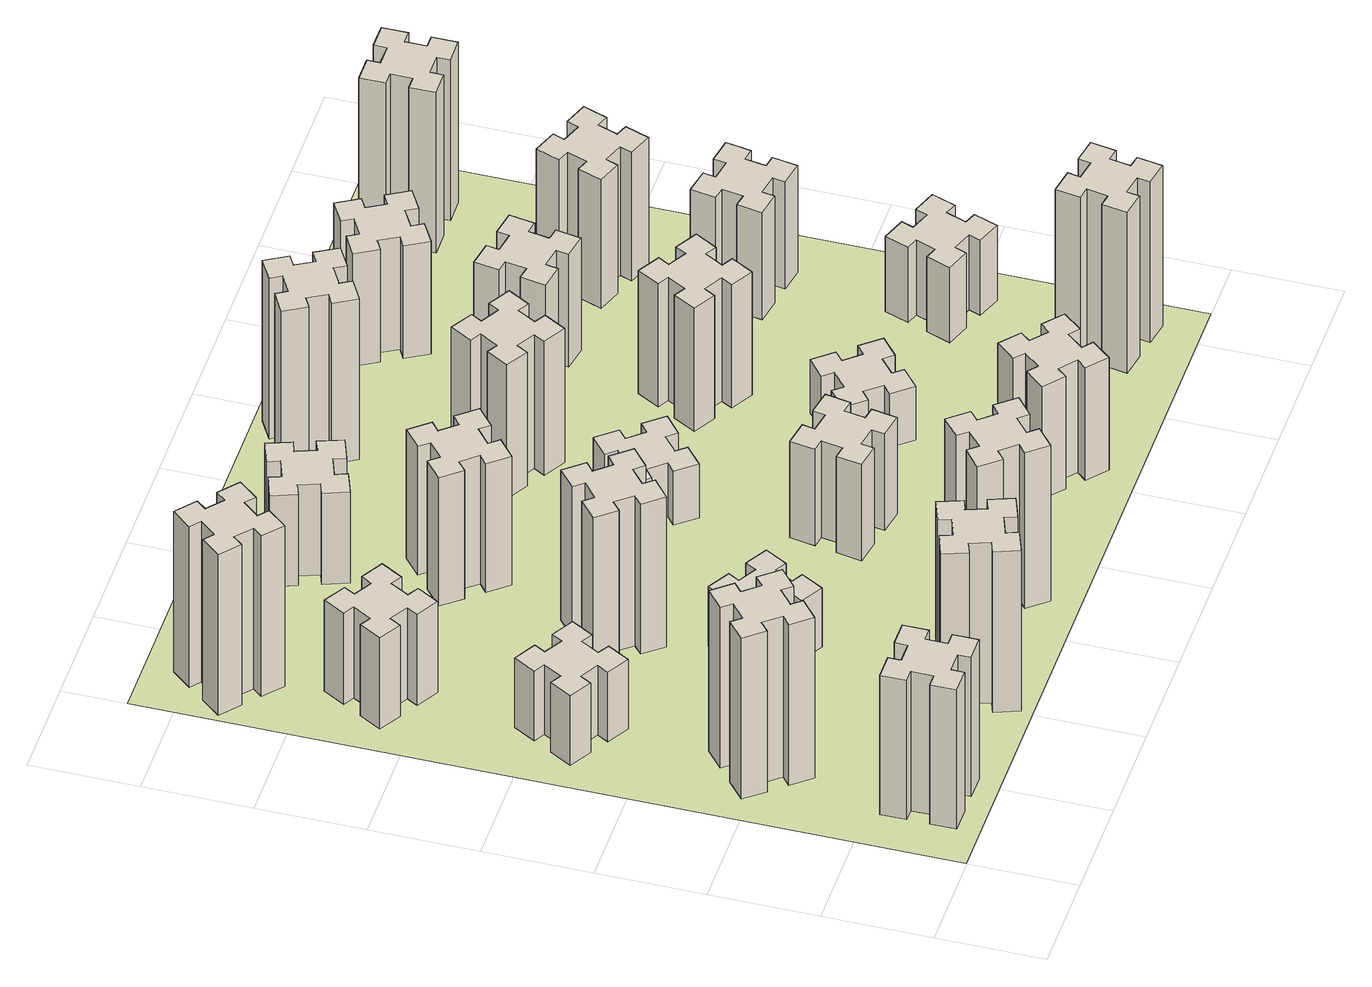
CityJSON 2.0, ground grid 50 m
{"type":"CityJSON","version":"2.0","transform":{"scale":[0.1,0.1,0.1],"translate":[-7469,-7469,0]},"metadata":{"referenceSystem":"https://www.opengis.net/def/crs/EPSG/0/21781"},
"CityObjects":{
"building1":{"type":"Building","attributes":{"class":"1000","function":"1000","usage":"1000","yearOfConstruction":2016,"roofType":"1000","measuredHeight":78,"storeysAboveGround":30,"storeysBelowGround":0},"geometry":[{"type":"Solid","lod":"1","boundaries":[[[[0,1,2,3,4,5,6,7,8,9,10,11,12,13,14,15,16,17,18,19]],[[17,16,20,21]],[[16,15,22,20]],[[15,14,23,22]],[[14,13,24,23]],[[13,12,25,24]],[[12,11,26,25]],[[11,10,27,26]],[[10,9,28,27]],[[9,8,29,28]],[[8,7,30,29]],[[7,6,31,30]],[[6,5,32,31]],[[5,4,33,32]],[[4,3,34,33]],[[3,2,35,34]],[[2,1,36,35]],[[1,0,37,36]],[[0,19,38,37]],[[19,18,39,38]],[[18,17,21,39]],[[24,25,26,27,28,29,30,31,32,33,34,35,36,37,38,39,21,20,22,23]]]]}]},
"building2":{"type":"Building","attributes":{"class":"1000","function":"1000","usage":"1000","yearOfConstruction":2016,"roofType":"1000","measuredHeight":90,"storeysAboveGround":30,"storeysBelowGround":0},"geometry":[{"type":"Solid","lod":"1","boundaries":[[[[40,41,42,43,44,45,46,47,48,49,50,51,52,53,54,55,56,57,58,59]],[[57,56,60,61]],[[56,55,62,60]],[[55,54,63,62]],[[54,53,64,63]],[[53,52,65,64]],[[52,51,66,65]],[[51,50,67,66]],[[50,49,68,67]],[[49,48,69,68]],[[48,47,70,69]],[[47,46,71,70]],[[46,45,72,71]],[[45,44,73,72]],[[44,43,74,73]],[[43,42,75,74]],[[42,41,76,75]],[[41,40,77,76]],[[40,59,78,77]],[[59,58,79,78]],[[58,57,61,79]],[[64,65,66,67,68,69,70,71,72,73,74,75,76,77,78,79,61,60,62,63]]]]}]},
"building3":{"type":"Building","attributes":{"class":"1000","function":"1000","usage":"1000","yearOfConstruction":2016,"roofType":"1000","measuredHeight":39,"storeysAboveGround":30,"storeysBelowGround":0},"geometry":[{"type":"Solid","lod":"1","boundaries":[[[[80,81,82,83,84,85,86,87,88,89,90,91,92,93,94,95,96,97,98,99]],[[97,96,100,101]],[[96,95,102,100]],[[95,94,103,102]],[[94,93,104,103]],[[93,92,105,104]],[[92,91,106,105]],[[91,90,107,106]],[[90,89,108,107]],[[89,88,109,108]],[[88,87,110,109]],[[87,86,111,110]],[[86,85,112,111]],[[85,84,113,112]],[[84,83,114,113]],[[83,82,115,114]],[[82,81,116,115]],[[81,80,117,116]],[[80,99,118,117]],[[99,98,119,118]],[[98,97,101,119]],[[104,105,106,107,108,109,110,111,112,113,114,115,116,117,118,119,101,100,102,103]]]]}]},
"building4":{"type":"Building","attributes":{"class":"1000","function":"1000","usage":"1000","yearOfConstruction":2016,"roofType":"1000","measuredHeight":51,"storeysAboveGround":30,"storeysBelowGround":0},"geometry":[{"type":"Solid","lod":"1","boundaries":[[[[120,121,122,123,124,125,126,127,128,129,130,131,132,133,134,135,136,137,138,139]],[[137,136,140,141]],[[136,135,142,140]],[[135,134,143,142]],[[134,133,144,143]],[[133,132,145,144]],[[132,131,146,145]],[[131,130,147,146]],[[130,129,148,147]],[[129,128,149,148]],[[128,127,150,149]],[[127,126,151,150]],[[126,125,152,151]],[[125,124,153,152]],[[124,123,154,153]],[[123,122,155,154]],[[122,121,156,155]],[[121,120,157,156]],[[120,139,158,157]],[[139,138,159,158]],[[138,137,141,159]],[[144,145,146,147,148,149,150,151,152,153,154,155,156,157,158,159,141,140,142,143]]]]}]},
"building5":{"type":"Building","attributes":{"class":"1000","function":"1000","usage":"1000","yearOfConstruction":2016,"roofType":"1000","measuredHeight":90,"storeysAboveGround":30,"storeysBelowGround":0},"geometry":[{"type":"Solid","lod":"1","boundaries":[[[[160,161,162,163,164,165,166,167,168,169,170,171,172,173,174,175,176,177,178,179]],[[177,176,180,181]],[[176,175,182,180]],[[175,174,183,182]],[[174,173,184,183]],[[173,172,185,184]],[[172,171,186,185]],[[171,170,187,186]],[[170,169,188,187]],[[169,168,189,188]],[[168,167,190,189]],[[167,166,191,190]],[[166,165,192,191]],[[165,164,193,192]],[[164,163,194,193]],[[163,162,195,194]],[[162,161,196,195]],[[161,160,197,196]],[[160,179,198,197]],[[179,178,199,198]],[[178,177,181,199]],[[184,185,186,187,188,189,190,191,192,193,194,195,196,197,198,199,181,180,182,183]]]]}]},
"building6":{"type":"Building","attributes":{"class":"1000","function":"1000","usage":"1000","yearOfConstruction":2016,"roofType":"1000","measuredHeight":90,"storeysAboveGround":30,"storeysBelowGround":0},"geometry":[{"type":"Solid","lod":"1","boundaries":[[[[200,201,202,203,204,205,206,207,208,209,210,211,212,213,214,215,216,217,218,219]],[[217,216,220,221]],[[216,215,222,220]],[[215,214,223,222]],[[214,213,224,223]],[[213,212,225,224]],[[212,211,226,225]],[[211,210,227,226]],[[210,209,228,227]],[[209,208,229,228]],[[208,207,230,229]],[[207,206,231,230]],[[206,205,232,231]],[[205,204,233,232]],[[204,203,234,233]],[[203,202,235,234]],[[202,201,236,235]],[[201,200,237,236]],[[200,219,238,237]],[[219,218,239,238]],[[218,217,221,239]],[[224,225,226,227,228,229,230,231,232,233,234,235,236,237,238,239,221,220,222,223]]]]}]},
"building7":{"type":"Building","attributes":{"class":"1000","function":"1000","usage":"1000","yearOfConstruction":2016,"roofType":"1000","measuredHeight":33,"storeysAboveGround":30,"storeysBelowGround":0},"geometry":[{"type":"Solid","lod":"1","boundaries":[[[[240,241,242,243,244,245,246,247,248,249,250,251,252,253,254,255,256,257,258,259]],[[257,256,260,261]],[[256,255,262,260]],[[255,254,263,262]],[[254,253,264,263]],[[253,252,265,264]],[[252,251,266,265]],[[251,250,267,266]],[[250,249,268,267]],[[249,248,269,268]],[[248,247,270,269]],[[247,246,271,270]],[[246,245,272,271]],[[245,244,273,272]],[[244,243,274,273]],[[243,242,275,274]],[[242,241,276,275]],[[241,240,277,276]],[[240,259,278,277]],[[259,258,279,278]],[[258,257,261,279]],[[264,265,266,267,268,269,270,271,272,273,274,275,276,277,278,279,261,260,262,263]]]]}]},
"building8":{"type":"Building","attributes":{"class":"1000","function":"1000","usage":"1000","yearOfConstruction":2016,"roofType":"1000","measuredHeight":84,"storeysAboveGround":30,"storeysBelowGround":0},"geometry":[{"type":"Solid","lod":"1","boundaries":[[[[280,281,282,283,284,285,286,287,288,289,290,291,292,293,294,295,296,297,298,299]],[[297,296,300,301]],[[296,295,302,300]],[[295,294,303,302]],[[294,293,304,303]],[[293,292,305,304]],[[292,291,306,305]],[[291,290,307,306]],[[290,289,308,307]],[[289,288,309,308]],[[288,287,310,309]],[[287,286,311,310]],[[286,285,312,311]],[[285,284,313,312]],[[284,283,314,313]],[[283,282,315,314]],[[282,281,316,315]],[[281,280,317,316]],[[280,299,318,317]],[[299,298,319,318]],[[298,297,301,319]],[[304,305,306,307,308,309,310,311,312,313,314,315,316,317,318,319,301,300,302,303]]]]}]},
"building9":{"type":"Building","attributes":{"class":"1000","function":"1000","usage":"1000","yearOfConstruction":2016,"roofType":"1000","measuredHeight":87,"storeysAboveGround":30,"storeysBelowGround":0},"geometry":[{"type":"Solid","lod":"1","boundaries":[[[[320,321,322,323,324,325,326,327,328,329,330,331,332,333,334,335,336,337,338,339]],[[337,336,340,341]],[[336,335,342,340]],[[335,334,343,342]],[[334,333,344,343]],[[333,332,345,344]],[[332,331,346,345]],[[331,330,347,346]],[[330,329,348,347]],[[329,328,349,348]],[[328,327,350,349]],[[327,326,351,350]],[[326,325,352,351]],[[325,324,353,352]],[[324,323,354,353]],[[323,322,355,354]],[[322,321,356,355]],[[321,320,357,356]],[[320,339,358,357]],[[339,338,359,358]],[[338,337,341,359]],[[344,345,346,347,348,349,350,351,352,353,354,355,356,357,358,359,341,340,342,343]]]]}]},
"building10":{"type":"Building","attributes":{"class":"1000","function":"1000","usage":"1000","yearOfConstruction":2016,"roofType":"1000","measuredHeight":72,"storeysAboveGround":30,"storeysBelowGround":0},"geometry":[{"type":"Solid","lod":"1","boundaries":[[[[360,361,362,363,364,365,366,367,368,369,370,371,372,373,374,375,376,377,378,379]],[[377,376,380,381]],[[376,375,382,380]],[[375,374,383,382]],[[374,373,384,383]],[[373,372,385,384]],[[372,371,386,385]],[[371,370,387,386]],[[370,369,388,387]],[[369,368,389,388]],[[368,367,390,389]],[[367,366,391,390]],[[366,365,392,391]],[[365,364,393,392]],[[364,363,394,393]],[[363,362,395,394]],[[362,361,396,395]],[[361,360,397,396]],[[360,379,398,397]],[[379,378,399,398]],[[378,377,381,399]],[[384,385,386,387,388,389,390,391,392,393,394,395,396,397,398,399,381,380,382,383]]]]}]},
"building11":{"type":"Building","attributes":{"class":"1000","function":"1000","usage":"1000","yearOfConstruction":2016,"roofType":"1000","measuredHeight":51,"storeysAboveGround":30,"storeysBelowGround":0},"geometry":[{"type":"Solid","lod":"1","boundaries":[[[[400,401,402,403,404,405,406,407,408,409,410,411,412,413,414,415,416,417,418,419]],[[417,416,420,421]],[[416,415,422,420]],[[415,414,423,422]],[[414,413,424,423]],[[413,412,425,424]],[[412,411,426,425]],[[411,410,427,426]],[[410,409,428,427]],[[409,408,429,428]],[[408,407,430,429]],[[407,406,431,430]],[[406,405,432,431]],[[405,404,433,432]],[[404,403,434,433]],[[403,402,435,434]],[[402,401,436,435]],[[401,400,437,436]],[[400,419,438,437]],[[419,418,439,438]],[[418,417,421,439]],[[424,425,426,427,428,429,430,431,432,433,434,435,436,437,438,439,421,420,422,423]]]]}]},
"building12":{"type":"Building","attributes":{"class":"1000","function":"1000","usage":"1000","yearOfConstruction":2016,"roofType":"1000","measuredHeight":54,"storeysAboveGround":30,"storeysBelowGround":0},"geometry":[{"type":"Solid","lod":"1","boundaries":[[[[440,441,442,443,444,445,446,447,448,449,450,451,452,453,454,455,456,457,458,459]],[[457,456,460,461]],[[456,455,462,460]],[[455,454,463,462]],[[454,453,464,463]],[[453,452,465,464]],[[452,451,466,465]],[[451,450,467,466]],[[450,449,468,467]],[[449,448,469,468]],[[448,447,470,469]],[[447,446,471,470]],[[446,445,472,471]],[[445,444,473,472]],[[444,443,474,473]],[[443,442,475,474]],[[442,441,476,475]],[[441,440,477,476]],[[440,459,478,477]],[[459,458,479,478]],[[458,457,461,479]],[[464,465,466,467,468,469,470,471,472,473,474,475,476,477,478,479,461,460,462,463]]]]}]},
"building13":{"type":"Building","attributes":{"class":"1000","function":"1000","usage":"1000","yearOfConstruction":2016,"roofType":"1000","measuredHeight":30,"storeysAboveGround":30,"storeysBelowGround":0},"geometry":[{"type":"Solid","lod":"1","boundaries":[[[[480,481,482,483,484,485,486,487,488,489,490,491,492,493,494,495,496,497,498,499]],[[497,496,500,501]],[[496,495,502,500]],[[495,494,503,502]],[[494,493,504,503]],[[493,492,505,504]],[[492,491,506,505]],[[491,490,507,506]],[[490,489,508,507]],[[489,488,509,508]],[[488,487,510,509]],[[487,486,511,510]],[[486,485,512,511]],[[485,484,513,512]],[[484,483,514,513]],[[483,482,515,514]],[[482,481,516,515]],[[481,480,517,516]],[[480,499,518,517]],[[499,498,519,518]],[[498,497,501,519]],[[504,505,506,507,508,509,510,511,512,513,514,515,516,517,518,519,501,500,502,503]]]]}]},
"building14":{"type":"Building","attributes":{"class":"1000","function":"1000","usage":"1000","yearOfConstruction":2016,"roofType":"1000","measuredHeight":63,"storeysAboveGround":30,"storeysBelowGround":0},"geometry":[{"type":"Solid","lod":"1","boundaries":[[[[520,521,522,523,524,525,526,527,528,529,530,531,532,533,534,535,536,537,538,539]],[[537,536,540,541]],[[536,535,542,540]],[[535,534,543,542]],[[534,533,544,543]],[[533,532,545,544]],[[532,531,546,545]],[[531,530,547,546]],[[530,529,548,547]],[[529,528,549,548]],[[528,527,550,549]],[[527,526,551,550]],[[526,525,552,551]],[[525,524,553,552]],[[524,523,554,553]],[[523,522,555,554]],[[522,521,556,555]],[[521,520,557,556]],[[520,539,558,557]],[[539,538,559,558]],[[538,537,541,559]],[[544,545,546,547,548,549,550,551,552,553,554,555,556,557,558,559,541,540,542,543]]]]}]},
"building15":{"type":"Building","attributes":{"class":"1000","function":"1000","usage":"1000","yearOfConstruction":2016,"roofType":"1000","measuredHeight":75,"storeysAboveGround":30,"storeysBelowGround":0},"geometry":[{"type":"Solid","lod":"1","boundaries":[[[[560,561,562,563,564,565,566,567,568,569,570,571,572,573,574,575,576,577,578,579]],[[577,576,580,581]],[[576,575,582,580]],[[575,574,583,582]],[[574,573,584,583]],[[573,572,585,584]],[[572,571,586,585]],[[571,570,587,586]],[[570,569,588,587]],[[569,568,589,588]],[[568,567,590,589]],[[567,566,591,590]],[[566,565,592,591]],[[565,564,593,592]],[[564,563,594,593]],[[563,562,595,594]],[[562,561,596,595]],[[561,560,597,596]],[[560,579,598,597]],[[579,578,599,598]],[[578,577,581,599]],[[584,585,586,587,588,589,590,591,592,593,594,595,596,597,598,599,581,580,582,583]]]]}]},
"building16":{"type":"Building","attributes":{"class":"1000","function":"1000","usage":"1000","yearOfConstruction":2016,"roofType":"1000","measuredHeight":90,"storeysAboveGround":30,"storeysBelowGround":0},"geometry":[{"type":"Solid","lod":"1","boundaries":[[[[600,601,602,603,604,605,606,607,608,609,610,611,612,613,614,615,616,617,618,619]],[[617,616,620,621]],[[616,615,622,620]],[[615,614,623,622]],[[614,613,624,623]],[[613,612,625,624]],[[612,611,626,625]],[[611,610,627,626]],[[610,609,628,627]],[[609,608,629,628]],[[608,607,630,629]],[[607,606,631,630]],[[606,605,632,631]],[[605,604,633,632]],[[604,603,634,633]],[[603,602,635,634]],[[602,601,636,635]],[[601,600,637,636]],[[600,619,638,637]],[[619,618,639,638]],[[618,617,621,639]],[[624,625,626,627,628,629,630,631,632,633,634,635,636,637,638,639,621,620,622,623]]]]}]},
"building17":{"type":"Building","attributes":{"class":"1000","function":"1000","usage":"1000","yearOfConstruction":2016,"roofType":"1000","measuredHeight":30,"storeysAboveGround":30,"storeysBelowGround":0},"geometry":[{"type":"Solid","lod":"1","boundaries":[[[[640,641,642,643,644,645,646,647,648,649,650,651,652,653,654,655,656,657,658,659]],[[657,656,660,661]],[[656,655,662,660]],[[655,654,663,662]],[[654,653,664,663]],[[653,652,665,664]],[[652,651,666,665]],[[651,650,667,666]],[[650,649,668,667]],[[649,648,669,668]],[[648,647,670,669]],[[647,646,671,670]],[[646,645,672,671]],[[645,644,673,672]],[[644,643,674,673]],[[643,642,675,674]],[[642,641,676,675]],[[641,640,677,676]],[[640,659,678,677]],[[659,658,679,678]],[[658,657,661,679]],[[664,665,666,667,668,669,670,671,672,673,674,675,676,677,678,679,661,660,662,663]]]]}]},
"building18":{"type":"Building","attributes":{"class":"1000","function":"1000","usage":"1000","yearOfConstruction":2016,"roofType":"1000","measuredHeight":69,"storeysAboveGround":30,"storeysBelowGround":0},"geometry":[{"type":"Solid","lod":"1","boundaries":[[[[680,681,682,683,684,685,686,687,688,689,690,691,692,693,694,695,696,697,698,699]],[[697,696,700,701]],[[696,695,702,700]],[[695,694,703,702]],[[694,693,704,703]],[[693,692,705,704]],[[692,691,706,705]],[[691,690,707,706]],[[690,689,708,707]],[[689,688,709,708]],[[688,687,710,709]],[[687,686,711,710]],[[686,685,712,711]],[[685,684,713,712]],[[684,683,714,713]],[[683,682,715,714]],[[682,681,716,715]],[[681,680,717,716]],[[680,699,718,717]],[[699,698,719,718]],[[698,697,701,719]],[[704,705,706,707,708,709,710,711,712,713,714,715,716,717,718,719,701,700,702,703]]]]}]},
"building19":{"type":"Building","attributes":{"class":"1000","function":"1000","usage":"1000","yearOfConstruction":2016,"roofType":"1000","measuredHeight":63,"storeysAboveGround":30,"storeysBelowGround":0},"geometry":[{"type":"Solid","lod":"1","boundaries":[[[[720,721,722,723,724,725,726,727,728,729,730,731,732,733,734,735,736,737,738,739]],[[737,736,740,741]],[[736,735,742,740]],[[735,734,743,742]],[[734,733,744,743]],[[733,732,745,744]],[[732,731,746,745]],[[731,730,747,746]],[[730,729,748,747]],[[729,728,749,748]],[[728,727,750,749]],[[727,726,751,750]],[[726,725,752,751]],[[725,724,753,752]],[[724,723,754,753]],[[723,722,755,754]],[[722,721,756,755]],[[721,720,757,756]],[[720,739,758,757]],[[739,738,759,758]],[[738,737,741,759]],[[744,745,746,747,748,749,750,751,752,753,754,755,756,757,758,759,741,740,742,743]]]]}]},
"building20":{"type":"Building","attributes":{"class":"1000","function":"1000","usage":"1000","yearOfConstruction":2016,"roofType":"1000","measuredHeight":90,"storeysAboveGround":30,"storeysBelowGround":0},"geometry":[{"type":"Solid","lod":"1","boundaries":[[[[760,761,762,763,764,765,766,767,768,769,770,771,772,773,774,775,776,777,778,779]],[[777,776,780,781]],[[776,775,782,780]],[[775,774,783,782]],[[774,773,784,783]],[[773,772,785,784]],[[772,771,786,785]],[[771,770,787,786]],[[770,769,788,787]],[[769,768,789,788]],[[768,767,790,789]],[[767,766,791,790]],[[766,765,792,791]],[[765,764,793,792]],[[764,763,794,793]],[[763,762,795,794]],[[762,761,796,795]],[[761,760,797,796]],[[760,779,798,797]],[[779,778,799,798]],[[778,777,781,799]],[[784,785,786,787,788,789,790,791,792,793,794,795,796,797,798,799,781,780,782,783]]]]}]},
"building21":{"type":"Building","attributes":{"class":"1000","function":"1000","usage":"1000","yearOfConstruction":2016,"roofType":"1000","measuredHeight":63,"storeysAboveGround":30,"storeysBelowGround":0},"geometry":[{"type":"Solid","lod":"1","boundaries":[[[[800,801,802,803,804,805,806,807,808,809,810,811,812,813,814,815,816,817,818,819]],[[817,816,820,821]],[[816,815,822,820]],[[815,814,823,822]],[[814,813,824,823]],[[813,812,825,824]],[[812,811,826,825]],[[811,810,827,826]],[[810,809,828,827]],[[809,808,829,828]],[[808,807,830,829]],[[807,806,831,830]],[[806,805,832,831]],[[805,804,833,832]],[[804,803,834,833]],[[803,802,835,834]],[[802,801,836,835]],[[801,800,837,836]],[[800,819,838,837]],[[819,818,839,838]],[[818,817,821,839]],[[824,825,826,827,828,829,830,831,832,833,834,835,836,837,838,839,821,820,822,823]]]]}]},
"building22":{"type":"Building","attributes":{"class":"1000","function":"1000","usage":"1000","yearOfConstruction":2016,"roofType":"1000","measuredHeight":42,"storeysAboveGround":30,"storeysBelowGround":0},"geometry":[{"type":"Solid","lod":"1","boundaries":[[[[840,841,842,843,844,845,846,847,848,849,850,851,852,853,854,855,856,857,858,859]],[[857,856,860,861]],[[856,855,862,860]],[[855,854,863,862]],[[854,853,864,863]],[[853,852,865,864]],[[852,851,866,865]],[[851,850,867,866]],[[850,849,868,867]],[[849,848,869,868]],[[848,847,870,869]],[[847,846,871,870]],[[846,845,872,871]],[[845,844,873,872]],[[844,843,874,873]],[[843,842,875,874]],[[842,841,876,875]],[[841,840,877,876]],[[840,859,878,877]],[[859,858,879,878]],[[858,857,861,879]],[[864,865,866,867,868,869,870,871,872,873,874,875,876,877,878,879,861,860,862,863]]]]}]},
"building23":{"type":"Building","attributes":{"class":"1000","function":"1000","usage":"1000","yearOfConstruction":2016,"roofType":"1000","measuredHeight":60,"storeysAboveGround":30,"storeysBelowGround":0},"geometry":[{"type":"Solid","lod":"1","boundaries":[[[[880,881,882,883,884,885,886,887,888,889,890,891,892,893,894,895,896,897,898,899]],[[897,896,900,901]],[[896,895,902,900]],[[895,894,903,902]],[[894,893,904,903]],[[893,892,905,904]],[[892,891,906,905]],[[891,890,907,906]],[[890,889,908,907]],[[889,888,909,908]],[[888,887,910,909]],[[887,886,911,910]],[[886,885,912,911]],[[885,884,913,912]],[[884,883,914,913]],[[883,882,915,914]],[[882,881,916,915]],[[881,880,917,916]],[[880,899,918,917]],[[899,898,919,918]],[[898,897,901,919]],[[904,905,906,907,908,909,910,911,912,913,914,915,916,917,918,919,901,900,902,903]]]]}]},
"building24":{"type":"Building","attributes":{"class":"1000","function":"1000","usage":"1000","yearOfConstruction":2016,"roofType":"1000","measuredHeight":72,"storeysAboveGround":30,"storeysBelowGround":0},"geometry":[{"type":"Solid","lod":"1","boundaries":[[[[920,921,922,923,924,925,926,927,928,929,930,931,932,933,934,935,936,937,938,939]],[[937,936,940,941]],[[936,935,942,940]],[[935,934,943,942]],[[934,933,944,943]],[[933,932,945,944]],[[932,931,946,945]],[[931,930,947,946]],[[930,929,948,947]],[[929,928,949,948]],[[928,927,950,949]],[[927,926,951,950]],[[926,925,952,951]],[[925,924,953,952]],[[924,923,954,953]],[[923,922,955,954]],[[922,921,956,955]],[[921,920,957,956]],[[920,939,958,957]],[[939,938,959,958]],[[938,937,941,959]],[[944,945,946,947,948,949,950,951,952,953,954,955,956,957,958,959,941,940,942,943]]]]}]},
"building25":{"type":"Building","attributes":{"class":"1000","function":"1000","usage":"1000","yearOfConstruction":2016,"roofType":"1000","measuredHeight":90,"storeysAboveGround":30,"storeysBelowGround":0},"geometry":[{"type":"Solid","lod":"1","boundaries":[[[[960,961,962,963,964,965,966,967,968,969,970,971,972,973,974,975,976,977,978,979]],[[977,976,980,981]],[[976,975,982,980]],[[975,974,983,982]],[[974,973,984,983]],[[973,972,985,984]],[[972,971,986,985]],[[971,970,987,986]],[[970,969,988,987]],[[969,968,989,988]],[[968,967,990,989]],[[967,966,991,990]],[[966,965,992,991]],[[965,964,993,992]],[[964,963,994,993]],[[963,962,995,994]],[[962,961,996,995]],[[961,960,997,996]],[[960,979,998,997]],[[979,978,999,998]],[[978,977,981,999]],[[984,985,986,987,988,989,990,991,992,993,994,995,996,997,998,999,981,980,982,983]]]]}]},
"landuse1":{"type":"LandUse","attributes":{"name":"plot1","function":"1010"},"geometry":[{"type":"MultiSurface","lod":"1","boundaries":[[[1000,1001,1002,1003]]]}]}
},
"vertices":[
[265,325,0],[265,225,0],[205,225,0],[205,105,0],[325,105,0],[325,165,0],[425,165,0],[425,105,0],[545,105,0],[545,225,0],[485,225,0],[485,325,0],[545,325,0],[545,445,0],[425,445,0],[425,385,0],[325,385,0],[325,445,0],[205,445,0],[205,325,0],[325,385,780],[325,445,780],[425,385,780],[425,445,780],[545,445,780],[545,325,780],[485,325,780],[485,225,780],[545,225,780],[545,105,780],[425,105,780],[425,165,780],[325,165,780],[325,105,780],[205,105,780],[205,225,780],[265,225,780],[265,325,780],[205,325,780],[205,445,780],
[492,1048,0],[427,1124,0],[473,1163,0],[396,1255,0],[304,1178,0],[343,1132,0],[266,1067,0],[228,1113,0],[136,1036,0],[213,944,0],[259,983,0],[323,906,0],[277,868,0],[354,776,0],[446,853,0],[408,899,0],[484,963,0],[523,917,0],[615,994,0],[538,1086,0],[484,963,900],[523,917,900],[408,899,900],[446,853,900],[354,776,900],[277,868,900],[323,906,900],[259,983,900],[213,944,900],[136,1036,900],[228,1113,900],[266,1067,900],[343,1132,900],[304,1178,900],[396,1255,900],[473,1163,900],[427,1124,900],[492,1048,900],[538,1086,900],[615,994,900],
[446,1757,0],[496,1844,0],[548,1814,0],[608,1918,0],[504,1978,0],[474,1926,0],[387,1976,0],[417,2028,0],[313,2088,0],[253,1984,0],[305,1954,0],[255,1867,0],[203,1897,0],[143,1793,0],[247,1733,0],[277,1785,0],[364,1735,0],[334,1683,0],[438,1623,0],[498,1727,0],[364,1735,390],[334,1683,390],[277,1785,390],[247,1733,390],[143,1793,390],[203,1897,390],[255,1867,390],[305,1954,390],[253,1984,390],[313,2088,390],[417,2028,390],[387,1976,390],[474,1926,390],[504,1978,390],[608,1918,390],[548,1814,390],[496,1844,390],[446,1757,390],[498,1727,390],[438,1623,390],
[446,2597,0],[496,2684,0],[548,2654,0],[608,2758,0],[504,2818,0],[474,2766,0],[387,2816,0],[417,2868,0],[313,2928,0],[253,2824,0],[305,2794,0],[255,2707,0],[203,2737,0],[143,2633,0],[247,2573,0],[277,2625,0],[364,2575,0],[334,2523,0],[438,2463,0],[498,2567,0],[364,2575,510],[334,2523,510],[277,2625,510],[247,2573,510],[143,2633,510],[203,2737,510],[255,2707,510],[305,2794,510],[253,2824,510],[313,2928,510],[417,2868,510],[387,2816,510],[474,2766,510],[504,2818,510],[608,2758,510],[548,2654,510],[496,2684,510],[446,2597,510],[498,2567,510],[438,2463,510],
[1236,266,0],[1202,360,0],[1258,380,0],[1217,493,0],[1104,452,0],[1125,396,0],[1031,362,0],[1010,418,0],[897,377,0],[939,264,0],[995,285,0],[1029,191,0],[973,170,0],[1014,57,0],[1127,99,0],[1106,155,0],[1200,189,0],[1220,133,0],[1333,174,0],[1292,287,0],[1200,189,900],[1220,133,900],[1106,155,900],[1127,99,900],[1014,57,900],[973,170,900],[1029,191,900],[995,285,900],[939,264,900],[897,377,900],[1010,418,900],[1031,362,900],[1125,396,900],[1104,452,900],[1217,493,900],[1258,380,900],[1202,360,900],[1236,266,900],[1292,287,900],[1333,174,900],
[384,3387,0],[308,3452,0],[346,3498,0],[254,3575,0],[177,3483,0],[223,3444,0],[159,3368,0],[113,3406,0],[36,3314,0],[128,3237,0],[166,3283,0],[243,3219,0],[204,3173,0],[296,3096,0],[373,3188,0],[327,3226,0],[392,3303,0],[438,3264,0],[515,3356,0],[423,3433,0],[392,3303,900],[438,3264,900],[327,3226,900],[373,3188,900],[296,3096,900],[204,3173,900],[243,3219,900],[166,3283,900],[128,3237,900],[36,3314,900],[113,3406,900],[159,3368,900],[223,3444,900],[177,3483,900],[254,3575,900],[346,3498,900],[308,3452,900],[384,3387,900],[423,3433,900],[515,3356,900],
[1186,1117,0],[1236,1204,0],[1288,1174,0],[1348,1278,0],[1244,1338,0],[1214,1286,0],[1127,1336,0],[1157,1388,0],[1053,1448,0],[993,1344,0],[1045,1314,0],[995,1227,0],[943,1257,0],[883,1153,0],[987,1093,0],[1017,1145,0],[1104,1095,0],[1074,1043,0],[1178,983,0],[1238,1087,0],[1104,1095,330],[1074,1043,330],[1017,1145,330],[987,1093,330],[883,1153,330],[943,1257,330],[995,1227,330],[1045,1314,330],[993,1344,330],[1053,1448,330],[1157,1388,330],[1127,1336,330],[1214,1286,330],[1244,1338,330],[1348,1278,330],[1288,1174,330],[1236,1204,330],[1186,1117,330],[1238,1087,330],[1178,983,330],
[983,1972,0],[906,1907,0],[868,1953,0],[776,1876,0],[853,1784,0],[899,1823,0],[963,1746,0],[917,1708,0],[994,1616,0],[1086,1693,0],[1048,1739,0],[1124,1803,0],[1163,1757,0],[1255,1834,0],[1178,1926,0],[1132,1888,0],[1067,1964,0],[1113,2003,0],[1036,2095,0],[944,2018,0],[1067,1964,840],[1113,2003,840],[1132,1888,840],[1178,1926,840],[1255,1834,840],[1163,1757,840],[1124,1803,840],[1048,1739,840],[1086,1693,840],[994,1616,840],[917,1708,840],[963,1746,840],[899,1823,840],[853,1784,840],[776,1876,840],[868,1953,840],[906,1907,840],[983,1972,840],[944,2018,840],[1036,2095,840],
[1639,343,0],[1703,266,0],[1657,228,0],[1734,136,0],[1826,213,0],[1788,259,0],[1864,323,0],[1903,277,0],[1995,354,0],[1918,446,0],[1872,408,0],[1807,484,0],[1853,523,0],[1776,615,0],[1684,538,0],[1723,492,0],[1646,427,0],[1608,473,0],[1516,396,0],[1593,304,0],[1646,427,870],[1608,473,870],[1723,492,870],[1684,538,870],[1776,615,870],[1853,523,870],[1807,484,870],[1872,408,870],[1918,446,870],[1995,354,870],[1903,277,870],[1864,323,870],[1788,259,870],[1826,213,870],[1734,136,870],[1657,228,870],[1703,266,870],[1639,343,870],[1593,304,870],[1516,396,870],
[1099,2563,0],[1163,2486,0],[1117,2448,0],[1194,2356,0],[1286,2433,0],[1248,2479,0],[1324,2543,0],[1363,2497,0],[1455,2574,0],[1378,2666,0],[1332,2628,0],[1267,2704,0],[1313,2743,0],[1236,2835,0],[1144,2758,0],[1183,2712,0],[1106,2647,0],[1068,2693,0],[976,2616,0],[1053,2524,0],[1106,2647,720],[1068,2693,720],[1183,2712,720],[1144,2758,720],[1236,2835,720],[1313,2743,720],[1267,2704,720],[1332,2628,720],[1378,2666,720],[1455,2574,720],[1363,2497,720],[1324,2543,720],[1248,2479,720],[1286,2433,720],[1194,2356,720],[1117,2448,720],[1163,2486,720],[1099,2563,720],[1053,2524,720],[976,2616,720],
[1125,3356,0],[1031,3322,0],[1010,3378,0],[897,3337,0],[939,3224,0],[995,3245,0],[1029,3151,0],[973,3130,0],[1014,3017,0],[1127,3059,0],[1106,3115,0],[1200,3149,0],[1220,3093,0],[1333,3134,0],[1292,3247,0],[1236,3226,0],[1202,3320,0],[1258,3340,0],[1217,3453,0],[1104,3412,0],[1202,3320,510],[1258,3340,510],[1236,3226,510],[1292,3247,510],[1333,3134,510],[1220,3093,510],[1200,3149,510],[1106,3115,510],[1127,3059,510],[1014,3017,510],[973,3130,510],[1029,3151,510],[995,3245,510],[939,3224,510],[897,3337,510],[1010,3378,510],[1031,3322,510],[1125,3356,510],[1104,3412,510],[1217,3453,510],
[2055,1047,0],[2072,1145,0],[2131,1135,0],[2152,1253,0],[2034,1274,0],[2024,1215,0],[1925,1232,0],[1936,1291,0],[1817,1312,0],[1797,1194,0],[1856,1184,0],[1838,1085,0],[1779,1096,0],[1758,977,0],[1877,957,0],[1887,1016,0],[1985,998,0],[1975,939,0],[2093,918,0],[2114,1037,0],[1985,998,540],[1975,939,540],[1887,1016,540],[1877,957,540],[1758,977,540],[1779,1096,540],[1838,1085,540],[1856,1184,540],[1797,1194,540],[1817,1312,540],[1936,1291,540],[1925,1232,540],[2024,1215,540],[2034,1274,540],[2152,1253,540],[2131,1135,540],[2072,1145,540],[2055,1047,540],[2114,1037,540],[2093,918,540],
[1972,1988,0],[1907,2064,0],[1953,2103,0],[1876,2195,0],[1784,2118,0],[1823,2072,0],[1746,2007,0],[1708,2053,0],[1616,1976,0],[1693,1884,0],[1739,1923,0],[1803,1846,0],[1757,1808,0],[1834,1716,0],[1926,1793,0],[1888,1839,0],[1964,1903,0],[2003,1857,0],[2095,1934,0],[2018,2026,0],[1964,1903,300],[2003,1857,300],[1888,1839,300],[1926,1793,300],[1834,1716,300],[1757,1808,300],[1803,1846,300],[1739,1923,300],[1693,1884,300],[1616,1976,300],[1708,2053,300],[1746,2007,300],[1823,2072,300],[1784,2118,300],[1876,2195,300],[1953,2103,300],[1907,2064,300],[1972,1988,300],[2018,2026,300],[2095,1934,300],
[2486,323,0],[2563,259,0],[2524,213,0],[2616,136,0],[2693,228,0],[2647,266,0],[2712,343,0],[2758,304,0],[2835,396,0],[2743,473,0],[2704,427,0],[2628,492,0],[2666,538,0],[2574,615,0],[2497,523,0],[2543,484,0],[2479,408,0],[2433,446,0],[2356,354,0],[2448,277,0],[2479,408,630],[2433,446,630],[2543,484,630],[2497,523,630],[2574,615,630],[2666,538,630],[2628,492,630],[2704,427,630],[2743,473,630],[2835,396,630],[2758,304,630],[2712,343,630],[2647,266,630],[2693,228,630],[2616,136,630],[2524,213,630],[2563,259,630],[2486,323,630],[2448,277,630],[2356,354,630],
[2026,2497,0],[2076,2584,0],[2128,2554,0],[2188,2658,0],[2084,2718,0],[2054,2666,0],[1967,2716,0],[1997,2768,0],[1893,2828,0],[1833,2724,0],[1885,2694,0],[1835,2607,0],[1783,2637,0],[1723,2533,0],[1827,2473,0],[1857,2525,0],[1944,2475,0],[1914,2423,0],[2018,2363,0],[2078,2467,0],[1944,2475,750],[1914,2423,750],[1857,2525,750],[1827,2473,750],[1723,2533,750],[1783,2637,750],[1835,2607,750],[1885,2694,750],[1833,2724,750],[1893,2828,750],[1997,2768,750],[1967,2716,750],[2054,2666,750],[2084,2718,750],[2188,2658,750],[2128,2554,750],[2076,2584,750],[2026,2497,750],[2078,2467,750],[2018,2363,750],
[1844,3556,0],[1757,3506,0],[1727,3558,0],[1623,3498,0],[1683,3394,0],[1735,3424,0],[1785,3337,0],[1733,3307,0],[1793,3203,0],[1897,3263,0],[1867,3315,0],[1954,3365,0],[1984,3313,0],[2088,3373,0],[2028,3477,0],[1976,3447,0],[1926,3534,0],[1978,3564,0],[1918,3668,0],[1814,3608,0],[1926,3534,900],[1978,3564,900],[1976,3447,900],[2028,3477,900],[2088,3373,900],[1984,3313,900],[1954,3365,900],[1867,3315,900],[1897,3263,900],[1793,3203,900],[1733,3307,900],[1785,3337,900],[1735,3424,900],[1683,3394,900],[1623,3498,900],[1727,3558,900],[1757,3506,900],[1844,3556,900],[1814,3608,900],[1918,3668,900],
[2628,1099,0],[2704,1163,0],[2743,1117,0],[2835,1194,0],[2758,1286,0],[2712,1248,0],[2647,1324,0],[2693,1363,0],[2616,1455,0],[2524,1378,0],[2563,1332,0],[2486,1267,0],[2448,1313,0],[2356,1236,0],[2433,1144,0],[2479,1183,0],[2543,1106,0],[2497,1068,0],[2574,976,0],[2666,1053,0],[2543,1106,300],[2497,1068,300],[2479,1183,300],[2433,1144,300],[2356,1236,300],[2448,1313,300],[2486,1267,300],[2563,1332,300],[2524,1378,300],[2616,1455,300],[2693,1363,300],[2647,1324,300],[2712,1248,300],[2758,1286,300],[2835,1194,300],[2743,1117,300],[2704,1163,300],[2628,1099,300],[2666,1053,300],[2574,976,300],
[2525,2054,0],[2475,1967,0],[2423,1997,0],[2363,1893,0],[2467,1833,0],[2497,1885,0],[2584,1835,0],[2554,1783,0],[2658,1723,0],[2718,1827,0],[2666,1857,0],[2716,1944,0],[2768,1914,0],[2828,2018,0],[2724,2078,0],[2694,2026,0],[2607,2076,0],[2637,2128,0],[2533,2188,0],[2473,2084,0],[2607,2076,690],[2637,2128,690],[2694,2026,690],[2724,2078,690],[2828,2018,690],[2768,1914,690],[2716,1944,690],[2666,1857,690],[2718,1827,690],[2658,1723,690],[2554,1783,690],[2584,1835,690],[2497,1885,690],[2467,1833,690],[2363,1893,690],[2423,1997,690],[2475,1967,690],[2525,2054,690],[2473,2084,690],[2533,2188,690],
[2664,2795,0],[2565,2812,0],[2576,2871,0],[2457,2892,0],[2437,2774,0],[2496,2764,0],[2478,2665,0],[2419,2676,0],[2398,2557,0],[2517,2537,0],[2527,2596,0],[2625,2578,0],[2615,2519,0],[2733,2498,0],[2754,2617,0],[2695,2627,0],[2712,2725,0],[2771,2715,0],[2792,2833,0],[2674,2854,0],[2712,2725,630],[2771,2715,630],[2695,2627,630],[2754,2617,630],[2733,2498,630],[2615,2519,630],[2625,2578,630],[2527,2596,630],[2517,2537,630],[2398,2557,630],[2419,2676,630],[2478,2665,630],[2496,2764,630],[2437,2774,630],[2457,2892,630],[2576,2871,630],[2565,2812,630],[2664,2795,630],[2674,2854,630],[2792,2833,630],
[3504,475,0],[3405,492,0],[3416,551,0],[3297,572,0],[3277,454,0],[3336,444,0],[3318,345,0],[3259,356,0],[3238,237,0],[3357,217,0],[3367,276,0],[3465,258,0],[3455,199,0],[3573,178,0],[3594,297,0],[3535,307,0],[3552,405,0],[3611,395,0],[3632,513,0],[3514,534,0],[3552,405,900],[3611,395,900],[3535,307,900],[3594,297,900],[3573,178,900],[3455,199,900],[3465,258,900],[3367,276,900],[3357,217,900],[3238,237,900],[3259,356,900],[3318,345,900],[3336,444,900],[3277,454,900],[3297,572,900],[3416,551,900],[3405,492,900],[3504,475,900],[3514,534,900],[3632,513,900],
[2716,3347,0],[2666,3434,0],[2718,3464,0],[2658,3568,0],[2554,3508,0],[2584,3456,0],[2497,3406,0],[2467,3458,0],[2363,3398,0],[2423,3294,0],[2475,3324,0],[2525,3237,0],[2473,3207,0],[2533,3103,0],[2637,3163,0],[2607,3215,0],[2694,3265,0],[2724,3213,0],[2828,3273,0],[2768,3377,0],[2694,3265,630],[2724,3213,630],[2607,3215,630],[2637,3163,630],[2533,3103,630],[2473,3207,630],[2525,3237,630],[2475,3324,630],[2423,3294,630],[2363,3398,630],[2467,3458,630],[2497,3406,630],[2584,3456,630],[2554,3508,630],[2658,3568,630],[2718,3464,630],[2666,3434,630],[2716,3347,630],[2768,3377,630],[2828,3273,630],
[3351,1029,0],[3445,995,0],[3424,939,0],[3537,897,0],[3578,1010,0],[3522,1031,0],[3556,1125,0],[3612,1104,0],[3653,1217,0],[3540,1258,0],[3520,1202,0],[3426,1236,0],[3447,1292,0],[3334,1333,0],[3293,1220,0],[3349,1200,0],[3315,1106,0],[3259,1127,0],[3217,1014,0],[3330,973,0],[3315,1106,420],[3259,1127,420],[3349,1200,420],[3293,1220,420],[3334,1333,420],[3447,1292,420],[3426,1236,420],[3520,1202,420],[3540,1258,420],[3653,1217,420],[3612,1104,420],[3556,1125,420],[3522,1031,420],[3578,1010,420],[3537,897,420],[3424,939,420],[3445,995,420],[3351,1029,420],[3330,973,420],[3217,1014,420],
[3267,1856,0],[3365,1838,0],[3355,1779,0],[3473,1758,0],[3494,1877,0],[3435,1887,0],[3452,1985,0],[3511,1975,0],[3532,2093,0],[3414,2114,0],[3404,2055,0],[3305,2072,0],[3316,2131,0],[3197,2152,0],[3177,2034,0],[3236,2024,0],[3218,1925,0],[3159,1936,0],[3138,1817,0],[3257,1797,0],[3218,1925,600],[3159,1936,600],[3236,2024,600],[3177,2034,600],[3197,2152,600],[3316,2131,600],[3305,2072,600],[3404,2055,600],[3414,2114,600],[3532,2093,600],[3511,1975,600],[3452,1985,600],[3435,1887,600],[3494,1877,600],[3473,1758,600],[3355,1779,600],[3365,1838,600],[3267,1856,600],[3257,1797,600],[3138,1817,600],
[3151,2509,0],[3245,2475,0],[3224,2419,0],[3337,2377,0],[3378,2490,0],[3322,2511,0],[3356,2605,0],[3412,2584,0],[3453,2697,0],[3340,2738,0],[3320,2682,0],[3226,2716,0],[3247,2772,0],[3134,2813,0],[3093,2700,0],[3149,2680,0],[3115,2586,0],[3059,2607,0],[3017,2494,0],[3130,2453,0],[3115,2586,720],[3059,2607,720],[3149,2680,720],[3093,2700,720],[3134,2813,720],[3247,2772,720],[3226,2716,720],[3320,2682,720],[3340,2738,720],[3453,2697,720],[3412,2584,720],[3356,2605,720],[3322,2511,720],[3378,2490,720],[3337,2377,720],[3224,2419,720],[3245,2475,720],[3151,2509,720],[3130,2453,720],[3017,2494,720],
[3285,3325,0],[3385,3325,0],[3385,3265,0],[3505,3265,0],[3505,3385,0],[3445,3385,0],[3445,3485,0],[3505,3485,0],[3505,3605,0],[3385,3605,0],[3385,3545,0],[3285,3545,0],[3285,3605,0],[3165,3605,0],[3165,3485,0],[3225,3485,0],[3225,3385,0],[3165,3385,0],[3165,3265,0],[3285,3265,0],[3225,3385,900],[3165,3385,900],[3225,3485,900],[3165,3485,900],[3165,3605,900],[3285,3605,900],[3285,3545,900],[3385,3545,900],[3385,3605,900],[3505,3605,900],[3505,3485,900],[3445,3485,900],[3445,3385,900],[3505,3385,900],[3505,3265,900],[3385,3265,900],[3385,3325,900],[3285,3325,900],[3285,3265,900],[3165,3265,900],
[5,3705,0],[3705,3705,0],[3705,5,0],[5,5,0]
]}
